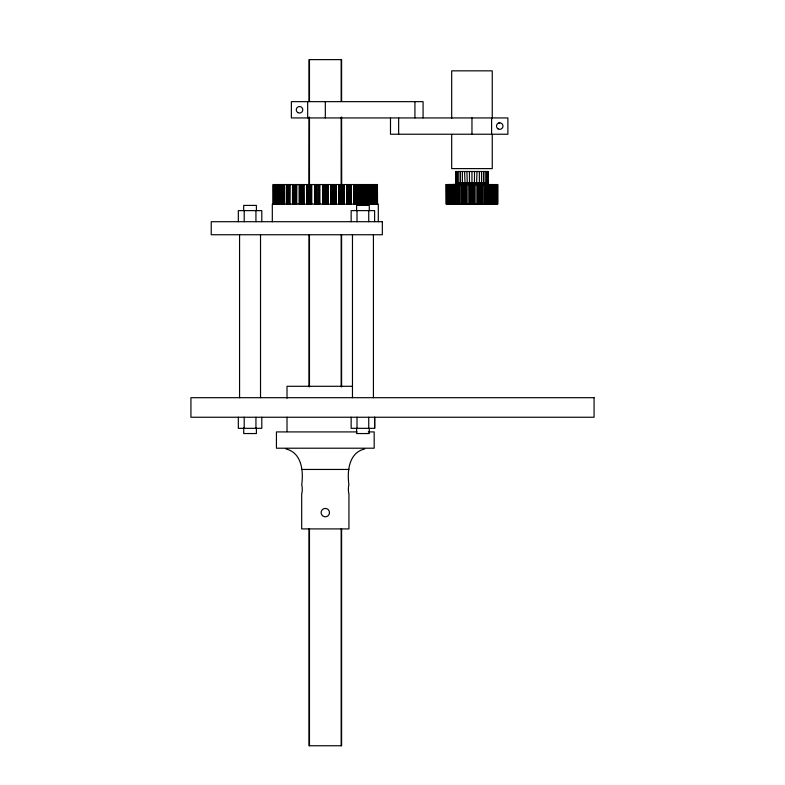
<?xml version="1.0" encoding="UTF-8"?>
<svg xmlns="http://www.w3.org/2000/svg" width="785" height="785" viewBox="0 0 785 785"><rect width="100%" height="100%" fill="white"/><g stroke="black" fill="none" stroke-linecap="round" stroke-linejoin="round"><path stroke-width="1.18" d="M285.936 448.932C302.019 452.817 303.579 471.589 301.685 485.12A4.17 0.54 -90 0 1 302.235 489.271A4.17 0.54 -90 0 1 301.685 493.441L301.685 528.913L348.942 528.913L348.942 493.431A4.17 0.54 -90 0 1 348.393 489.271A4.17 0.54 -90 0 1 348.942 485.101C347.039 471.579 348.599 452.817 364.682 448.932M488.074 177.027L488.26 171.503L455.673 171.503L455.673 182.915L456.566 184.367M487.132 184.465L488.241 183.17L488.074 179.019M478.389 204.1L478.389 184.544L476.573 184.524L477.005 171.503M478.742 184.524L479.35 183.17L479.36 171.503M490.576 184.544L484.041 184.524L485.13 183.17L485.15 171.503M486.396 184.465L487.446 183.17L487.465 171.503M482.52 184.524L483.472 183.17L483.491 171.503M498.897 122.941L499.741 122.833M472.747 204.1L472.747 184.544L471.962 184.524L471 184.544L471 204.1M463.896 204.1L463.896 184.544L467.281 184.465L465.544 184.544L465.544 204.1M458.783 184.544L463.199 184.524L462.404 183.17L462.385 171.503M453.318 184.544L463.199 184.524M457.773 184.524L448.215 184.544L448.235 204.1M455.673 182.915L488.26 182.915M455.692 183.17L488.241 183.17M455.751 183.415L488.182 183.415M455.849 183.651L488.084 183.651M455.987 183.867L487.946 183.867M456.144 184.063L487.789 184.063M456.34 184.23L487.593 184.23M484.237 184.465L456.752 184.367L455.869 182.915L455.869 171.503M377.526 184.544L273.101 184.544L273.101 204.1M446.174 184.544L497.759 184.544L497.739 204.1L446.174 204.1L446.174 184.544L446.351 204.1M352.387 386.289L287.016 386.289L287.016 398.289M357.116 431.917L276.438 431.917L276.438 448.206L374.18 448.206L374.18 431.917L368.273 431.917M301.685 469.45L348.942 469.45M485.012 184.544L480.734 184.524L481.529 183.17L481.548 171.503M476.573 184.524L480.037 184.544L480.037 204.1M461.413 184.524L460.461 183.17L460.442 171.503M457.537 184.465L456.487 183.17L456.468 171.503M458.45 184.465L457.469 183.17L457.449 171.503M465.083 184.465L464.573 171.503M467.281 184.465L466.928 171.503M497.582 184.544L497.582 204.1M497.405 184.544L497.405 204.1M497.239 184.544L497.121 204.1M496.974 184.544L496.974 204.1M496.797 184.544L496.797 204.1M495.718 184.544L495.698 204.1M495.531 184.544L495.531 204.1M495.306 184.544L495.306 204.1M495.08 184.544L495.129 204.1M494.982 184.544L494.982 204.1M494.108 184.544L494.108 204.1M493.932 184.544L493.932 204.1M493.755 184.544L493.755 204.1M492.254 118.506L492.254 70.836L451.679 70.836L451.679 118.506M492.254 134.392L492.254 168.608L451.679 168.608L451.679 134.392M492.264 184.544L492.264 204.1M492.087 184.544L492.087 204.1M491.91 184.544L491.91 204.1M491.753 184.544L491.753 204.1M491.596 117.936L491.596 134.235M491.626 184.544L491.626 204.1M490.301 184.544L490.301 204.1M489.212 184.544L489.104 204.1M488.927 184.544L488.927 204.1M488.751 184.544L488.751 204.1M488.574 184.544L488.574 204.1M488.064 171.503L488.064 182.915C487.77 185.044 484.679 185.103 486.484 182.915L486.484 171.503M487.24 184.544L487.24 204.1M487.073 184.544L487.073 204.1M486.886 184.544L486.886 204.1M486.71 184.544L486.71 204.1M486.543 184.544L486.543 204.1M485.218 184.544L485.267 204.1M485.15 184.544L485.012 204.1M483.737 184.544L483.737 204.1M482.392 184.544L482.392 204.1M482.275 184.544L482.275 204.1M482.088 184.544L482.088 204.1M481.921 184.544L481.921 204.1M481.774 184.544L481.774 204.1M480.724 184.544L480.724 204.1M480.577 184.544L480.577 204.1M480.41 184.544L480.41 204.1M480.224 184.544L480.224 204.1M478.556 184.544L478.556 204.1M478.251 184.544L478.153 204.1L478.104 184.544M477.829 184.544L477.879 204.1M477.731 184.544L477.731 204.1M477.594 184.544L477.594 204.1M477.476 184.544L477.476 204.1M476.024 184.544L476.024 204.1M474.552 184.544L474.552 204.1M474.513 171.503L474.258 204.1M474.425 184.544L474.425 204.1M473.237 184.544L473.345 204.1M473.1 184.544L473.1 204.1M472.933 184.544L472.933 204.1M471.962 117.936L471.962 134.235M471.962 171.503L471.962 184.524M471.186 184.544L471.186 204.1M470.833 184.544L470.833 204.1M469.921 184.544L469.813 204.1M469.675 204.1L469.42 171.503M469.508 184.544L469.508 204.1M469.381 184.544L469.381 204.1M467.909 184.544L467.909 204.1M466.457 184.544L466.457 204.1M466.202 184.544L466.339 204.1M466.054 184.544L466.104 204.1M465.829 204.1L465.78 184.544L465.682 204.1M465.377 184.544L465.377 204.1M463.709 184.544L463.709 204.1M463.523 184.544L463.523 204.1M463.356 184.544L463.356 204.1M463.209 184.544L463.209 204.1M462.159 184.544L462.159 204.1M462.012 184.544L462.012 204.1M461.845 184.544L461.845 204.1M461.659 184.544L461.659 204.1M461.541 184.544L461.541 204.1M460.196 184.544L460.196 204.1M458.891 204.1L458.891 184.544L458.783 204.1M458.783 171.503L458.803 183.17L459.892 184.524L452.307 184.544L452.307 204.1M458.666 184.544L458.646 204.1M457.39 184.544L457.39 204.1M457.223 184.544L457.223 204.1M457.047 184.544L457.047 204.1M456.86 184.544L456.86 204.1M456.693 184.544L456.693 204.1M455.359 184.544L455.359 204.1M455.182 184.544L455.182 204.1M455.006 184.544L455.006 204.1M454.829 184.544L454.829 204.1M454.721 184.544L454.721 204.1M453.632 184.544L453.632 204.1M452.562 184.544L452.533 204.1M452.18 184.544L452.18 204.1M452.023 184.544L452.023 204.1M451.846 184.544L451.846 204.1M451.669 184.544L451.669 204.1M450.178 184.544L450.178 204.1M450.001 184.544L450.001 204.1M449.825 184.544L449.825 204.1M449.579 184.544L449.668 204.1M448.853 184.544L448.853 204.1M448.402 184.544L448.402 204.1M447.136 184.544L447.136 204.1M446.959 184.544L446.959 204.1M446.812 184.544L446.812 204.1M446.694 184.544L446.636 204.1M423.086 117.936L423.086 101.648L291.372 101.648L291.372 117.936L507.885 117.936L507.885 134.235L390.488 134.235L390.488 117.936M414.931 101.648L414.931 117.936M398.643 117.936L398.643 134.235M378.301 221.704L378.301 204.1L272.316 204.1L272.316 221.704M377.428 184.544L377.526 204.1M377.32 184.544L377.242 204.1M377.143 184.544L377.143 204.1M377.016 184.544L377.016 204.1M376.849 184.544L376.849 204.1M376.427 184.544L376.476 204.1M375.77 184.544L375.77 204.1M375.711 184.544L375.711 204.1M375.436 184.544L375.593 204.1M375.259 184.544L375.259 204.1M374.71 417.247L374.71 428.325L351.15 428.325L351.15 417.247M374.612 221.704L374.612 210.625L351.15 210.625L351.15 221.704M374.612 417.247L374.612 428.325M374.17 184.544L374.16 204.1L374.111 184.544M373.424 234.744L373.424 397.691M373.012 184.544L373.012 204.1M372.934 184.544L372.934 204.1M372.787 184.544L372.787 204.1M372.63 184.544L372.63 204.1M372.443 184.544L372.443 204.1M370.932 184.544L370.932 204.1M370.755 204.1L370.706 184.544L370.589 204.1M370.451 184.544L370.451 204.1M370.343 184.544L370.343 204.1M369.284 210.311L369.284 205.405L356.596 205.405L356.596 210.311M369.284 428.639L369.284 433.546L356.596 433.546L356.596 428.639M369.078 184.544L369.078 204.1M368.979 184.544L368.979 204.1M368.822 184.544L368.822 204.1M368.744 210.625L368.744 221.704M368.744 417.247L368.744 428.325M368.646 184.544L368.646 204.1M368.469 184.544L368.469 204.1M366.978 184.544L366.978 204.1M366.801 184.544L366.801 204.1M366.624 184.544L366.624 204.1M366.467 184.544L366.467 204.1M366.34 184.544L366.34 204.1M366.124 204.1L366.124 184.544L366.016 204.1M365.427 184.544L365.427 204.1M364.073 184.544L364.073 204.1M363.955 184.544L363.955 204.1M363.789 184.544L363.789 204.1M363.612 184.544L363.612 204.1M363.426 184.544L363.426 204.1M361.993 184.544L361.993 204.1M361.816 184.544L361.816 204.1M361.64 184.544L361.64 204.1M361.473 184.544L361.473 204.1M361.316 184.544L361.316 204.1M360.56 184.544L360.56 204.1M360.541 184.544L360.384 204.1M360.217 184.544L360.109 204.1M360.04 184.544L360.05 204.1M358.107 184.544L358.107 204.1M357.98 184.544L357.98 204.1M357.803 184.544L357.803 204.1M357.617 184.544L357.617 204.1M357.45 184.544L357.45 204.1M357.008 210.625L357.008 221.704M357.008 417.247L357.008 428.325M356.115 184.544L356.115 204.1M355.939 184.544L355.939 204.1M355.762 184.544L355.762 204.1M355.585 184.544L355.585 204.1M355.419 184.544L355.419 204.1M354.153 184.544L354.133 204.1M353.878 184.544L353.888 204.1M352.465 234.744L352.465 397.691M351.337 184.544L351.337 204.1M351.199 184.544L351.199 204.1M351.013 184.544L351.013 204.1M350.836 184.544L350.836 204.1M350.679 184.544L350.679 204.1M349.462 184.544L349.462 204.1M349.305 184.544L349.305 204.1M349.129 184.544L349.129 204.1M348.952 184.544L348.952 204.1M348.766 184.544L348.766 204.1M347.382 184.544L347.382 204.1M347.225 184.544L347.225 204.1M347.107 184.544L346.999 204.1M346.931 184.544L346.931 204.1L346.695 184.544M343.918 184.544L343.918 204.1M343.781 184.544L343.781 204.1M343.594 184.544L343.594 204.1M343.428 184.544L343.428 204.1M343.28 184.544L343.28 204.1M342.083 184.544L342.231 204.1M341.917 184.544L341.917 204.1M341.603 101.285L341.603 59.621L309.015 59.621L309.015 101.285M341.603 117.21L341.73 204.1M341.603 234.833L341.603 386.76M341.603 528.884L341.603 745.75L309.015 745.75L309.015 528.884M341.544 184.544L341.544 204.1M341.151 59.621L341.151 101.285M341.151 117.21L341.151 184.603M341.151 234.833L341.151 386.76M341.151 528.884L341.151 745.75M340.072 184.544L340.072 204.1M339.895 184.544L339.895 204.1M339.758 204.1L339.66 184.544L339.611 204.1M339.385 184.544L339.336 204.1M339.238 184.544L339.238 204.1M339.1 184.544L338.963 204.1M336.049 184.544L336.049 204.1M335.911 184.544L335.911 204.1M335.725 184.544L335.725 204.1M335.568 184.544L335.568 204.1M335.45 184.544L335.45 204.1M334.567 184.544L334.567 204.1M334.449 184.544L334.449 204.1M334.292 184.544L334.292 204.1M334.116 184.544L334.116 204.1M333.919 184.544L333.919 204.1M332.389 184.544L332.389 204.1M332.202 184.544L332.202 204.1M332.055 184.544L332.055 204.1M331.927 184.544L331.849 204.1M331.319 184.544L331.398 204.1M331.201 184.544L331.201 204.1M331.044 184.544L331.044 204.1M330.907 184.544L330.907 204.1M327.914 184.544L327.914 204.1M327.777 184.544L327.777 204.1M327.6 184.544L327.6 204.1M327.463 184.544L327.355 204.1M326.58 184.544L326.688 204.1M326.442 184.544L326.442 204.1M326.275 184.544L326.275 204.1M326.089 184.544L326.089 204.1M325.314 101.648L325.314 117.936M324.529 184.544L324.529 204.1M324.342 184.544L324.342 204.1M324.176 184.544L324.176 204.1M324.038 184.544L323.93 204.1M323.155 184.544L323.263 204.1M323.018 184.544L323.018 204.1M322.851 184.544L322.851 204.1M322.704 184.544L322.704 204.1M319.721 184.544L319.721 204.1M319.573 184.544L319.573 204.1M319.426 184.544L319.426 204.1M319.22 184.544L319.299 204.1M318.769 184.544L318.69 204.1M318.573 184.544L318.573 204.1M318.416 184.544L318.416 204.1M318.229 184.544L318.229 204.1M316.698 184.544L316.698 204.1M316.512 184.544L316.512 204.1M316.335 184.544L316.335 204.1M316.178 184.544L316.178 204.1M316.051 184.544L316.051 204.1M315.177 184.544L315.177 204.1M315.05 184.544L315.05 204.1M314.893 184.544L314.893 204.1M314.716 184.544L314.716 204.1M314.569 184.544L314.569 204.1M311.655 184.544L311.655 204.1M311.527 184.544L311.527 204.1M311.39 184.544L311.39 204.1M311.282 184.544L311.233 204.1M311.017 184.544L311.017 204.1M310.86 184.544L310.958 204.1M310.723 184.544L310.723 204.1M310.556 184.544L310.556 204.1M309.467 59.621L309.467 101.285M309.467 117.21L309.467 184.603M309.467 234.833L309.467 386.76M309.467 528.884L309.467 745.75M309.074 184.544L309.074 204.1M309.015 117.21L308.888 204.1M309.015 234.833L309.015 386.76M308.701 184.544L308.701 204.1M308.534 184.544L308.397 204.1M307.671 101.648L307.671 117.936M307.337 184.544L307.337 204.1M307.19 184.544L307.19 204.1M307.023 184.544L307.023 204.1M306.837 184.544L306.837 204.1M306.7 184.544L306.7 204.1M303.805 184.544L303.932 204.1M303.687 184.544L303.687 204.1M303.579 184.544L303.589 204.1M303.393 184.544L303.393 204.1M303.236 184.544L303.236 204.1M301.852 184.544L301.852 204.1M301.675 184.544L301.675 204.1M301.489 184.544L301.489 204.1M301.312 184.544L301.312 204.1M301.155 184.544L301.155 204.1M299.939 184.544L299.939 204.1M299.782 184.544L299.782 204.1M299.605 184.544L299.605 204.1M299.419 184.544L299.419 204.1M299.281 184.544L299.281 204.1M296.74 184.544L296.691 204.1M296.534 184.544L296.465 204.1M295.209 184.544L295.209 204.1M295.042 184.544L295.042 204.1M294.856 184.544L294.856 204.1M294.679 184.544L294.679 204.1M294.512 184.544L294.512 204.1M293.168 184.544L293.168 204.1M293.001 184.544L293.001 204.1M292.815 184.544L292.815 204.1M292.638 184.544L292.638 204.1M292.511 184.544L292.511 204.1M290.234 184.544L290.058 204.1M289.302 184.544L289.302 204.1M289.155 184.544L289.155 204.1M288.978 184.544L288.978 204.1M288.801 184.544L288.801 204.1M288.625 184.544L288.625 204.1M287.192 184.544L287.192 204.1M287.016 184.544L287.016 204.1M287.016 417.247L287.016 431.583M286.829 184.544L286.829 204.1M286.662 184.544L286.662 204.1M286.545 184.544L286.545 204.1M284.562 184.544L284.602 204.1M284.504 184.544L284.494 204.1M284.278 184.544L284.278 204.1M284.15 184.544L284.15 204.1M283.993 184.544L283.993 204.1M283.817 184.544L283.817 204.1M283.64 184.544L283.64 204.1M282.149 184.544L282.149 204.1M281.972 184.544L281.972 204.1M281.795 184.544L281.795 204.1M281.638 184.544L281.638 204.1M281.54 184.544L281.54 204.1M280.274 184.544L280.274 204.1M280.166 184.544L280.166 204.1M280.029 184.544L279.97 204.1M279.862 184.544L279.921 204.1M279.686 184.544L279.686 204.1M278.175 184.544L278.175 204.1M277.998 184.544L277.998 204.1M277.831 184.544L277.831 204.1M277.684 184.544L277.684 204.1M277.605 184.544L277.605 204.1M276.624 204.1L276.516 184.544L276.448 204.1M275.358 184.544L275.358 204.1M275.182 184.544L275.182 204.1M275.035 184.544L275.035 204.1M274.279 184.544L274.279 204.1M274.142 184.544L274.191 204.1M273.769 184.544L273.769 204.1M273.602 184.544L273.602 204.1M273.474 184.544L273.455 204.1L273.376 184.544M261.798 221.704L261.798 210.625L238.336 210.625L238.336 221.704M261.798 417.247L261.798 428.325L238.336 428.325L238.336 417.247M260.522 234.744L260.522 397.691M256.391 210.311L256.391 205.405L243.703 205.405L243.703 210.311M256.391 427.727L256.391 433.546L243.703 433.546L243.703 427.727M255.939 210.625L255.939 221.704M255.939 417.247L255.939 428.325M244.204 210.625L244.204 221.704M244.204 417.247L244.204 428.325M239.572 234.744L239.572 397.691M382.344 221.704L211.243 221.704L211.243 234.744L382.344 234.744L382.344 221.704M594.068 397.691L190.932 397.691L190.932 417.247L594.068 417.247L594.068 397.691M494.354 204.1L494.354 184.544L494.265 204.1M491.41 204.1L491.4 184.544L491.341 204.1M474.12 204.1L474.12 184.544L474.012 204.1M470.696 204.1L470.696 184.544L470.588 204.1M274.907 204.1L274.907 184.544L274.848 204.1M498.112 128.907A3.258 3.258 0 0 0 502.999 126.091A3.258 3.258 0 0 0 498.112 123.265A3.258 3.258 0 0 0 498.112 128.907M297.898 112.618A3.258 3.258 0 0 0 302.784 109.792A3.258 3.258 0 0 0 297.898 106.966A3.258 3.258 0 0 0 297.898 112.618M329.474 512.615A4.17 4.131 -90 0 0 325.314 508.444A4.17 4.131 -90 0 0 321.143 512.615A4.17 4.131 -90 0 0 325.314 516.785A4.17 4.131 -90 0 0 329.474 512.615"/></g></svg>
